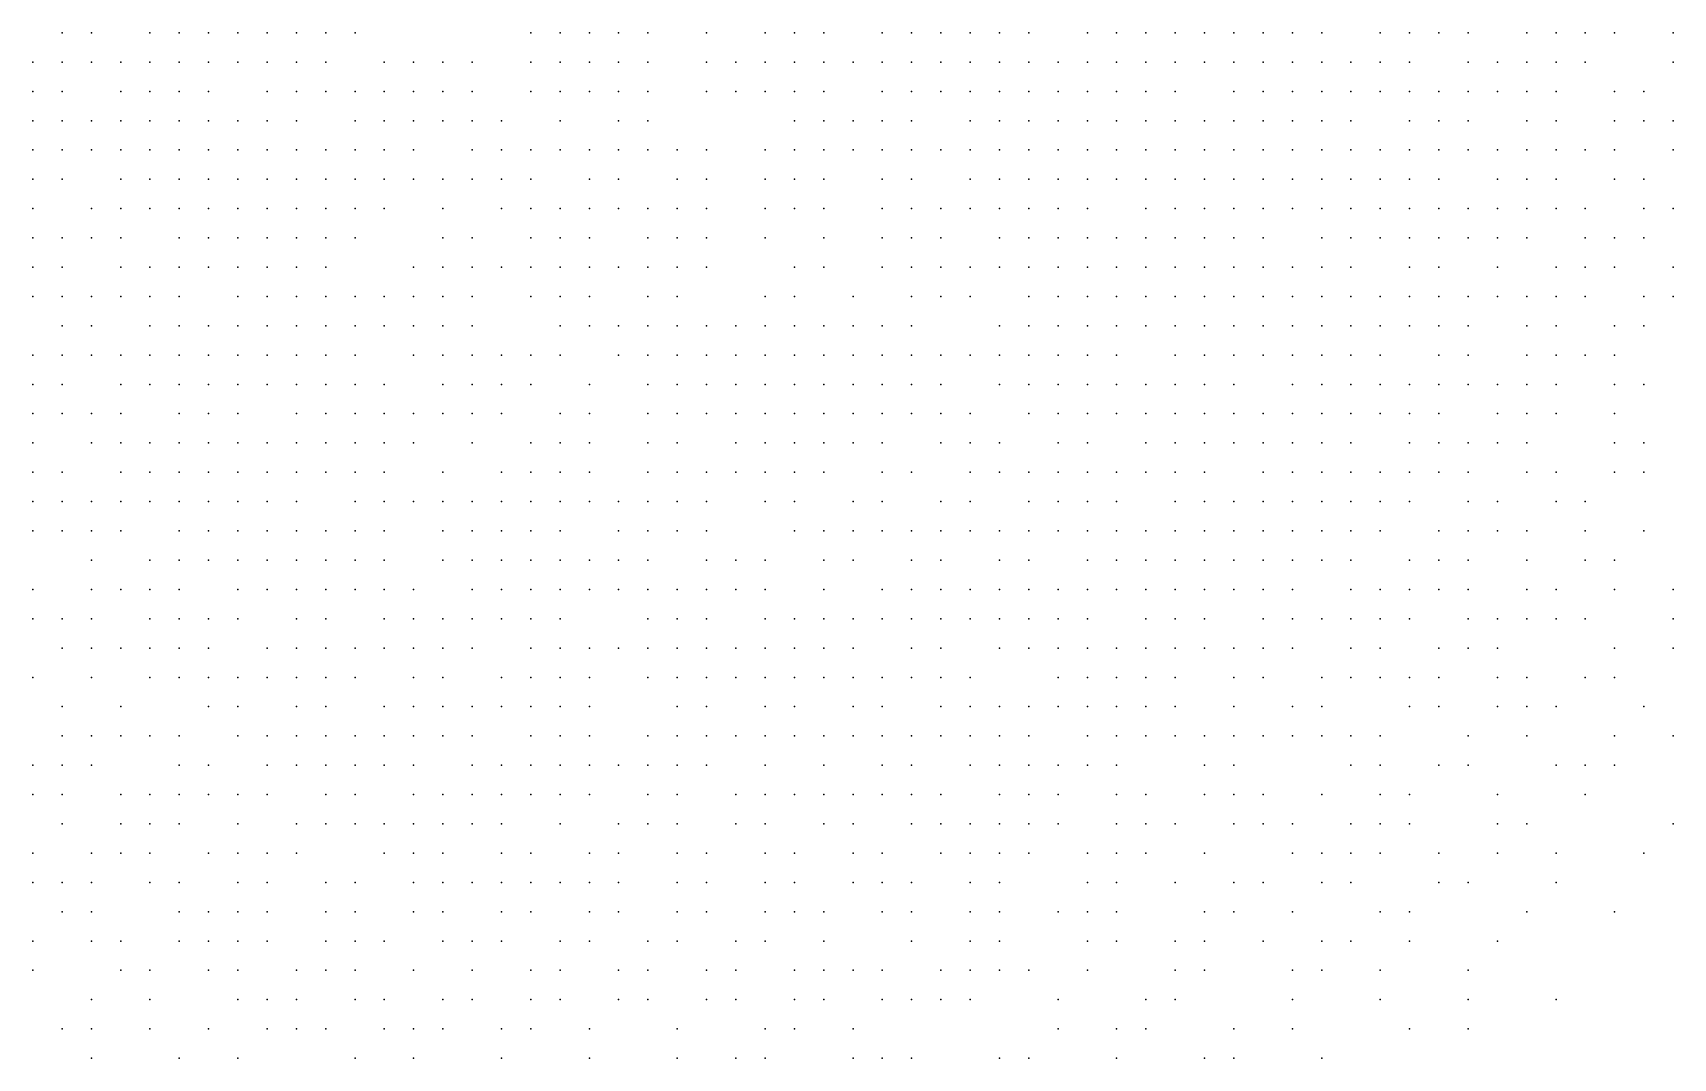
# Model space of a CAD drawing. Extents: x 429 to 793, y 817 to 1241.
# Drawn here: x 611.87 to 652.75, y 975.75 to 1001.3 of the extents above; entities that cross this region are included whole.
import ezdxf

# ---------------------------------------------------------------- set-up
doc = ezdxf.new("R2010")
doc.units = 0

msp = doc.modelspace()

# ---------------------------------------------------------------- linework, layer by layer
for p in [(612.6, 1001.3, 281.388), (613.33, 1001.3, 281.982), (614.79, 1001.3, 255.672), (615.52, 1001.3, 283.74), (616.25, 1001.3, 284.322), (616.98, 1001.3, 284.904), (617.71, 1001.3, 285.337), (618.44, 1001.3, 286.078), (619.17, 1001.3, 286.194), (619.9, 1001.3, 286.311), (624.28, 1001.3, 286.987), (625.01, 1001.3, 287.14), (625.74, 1001.3, 287.221), (626.47, 1001.3, 287.303), (627.2, 1001.3, 287.384), (628.66, 1001.3, 287.52), (630.12, 1001.3, 287.657), (630.85, 1001.3, 287.727), (631.58, 1001.3, 287.538), (633.04, 1001.3, 287.163), (633.77, 1001.3, 287.008), (634.5, 1001.3, 286.775), (635.23, 1001.3, 286.542), (635.96, 1001.3, 286.31), (636.69, 1001.3, 249.42), (638.15, 1001.3, 251.152), (638.88, 1001.3, 251.945), (639.61, 1001.3, 285.17), (640.34, 1001.3, 284.866), (641.07, 1001.3, 284.562), (641.8, 1001.3, 284.424), (642.53, 1001.3, 284.179), (643.26, 1001.3, 283.947), (643.99, 1001.3, 283.045), (645.45, 1001.3, 281.567), (646.18, 1001.3, 250.386), (646.91, 1001.3, 279.795), (647.64, 1001.3, 279.19), (649.1, 1001.3, 277.98), (649.83, 1001.3, 276.77), (650.56, 1001.3, 275.962), (651.29, 1001.3, 274.22), (652.75, 1001.3, 271.721), (611.87, 1000.57, 280.766), (612.6, 1000.57, 281.247), (613.33, 1000.57, 282.209), (614.06, 1000.57, 282.689), (614.79, 1000.57, 283.17), (615.52, 1000.57, 283.752), (616.25, 1000.57, 284.334), (616.98, 1000.57, 284.916), (617.71, 1000.57, 285.498), (618.44, 1000.57, 285.709), (619.17, 1000.57, 286.196), (620.63, 1000.57, 286.381), (621.36, 1000.57, 286.534), (622.09, 1000.57, 286.686), (622.82, 1000.57, 286.839), (624.28, 1000.57, 286.992), (625.01, 1000.57, 287.145), (625.74, 1000.57, 287.226), (626.47, 1000.57, 287.308), (627.2, 1000.57, 287.389), (628.66, 1000.57, 287.471), (629.39, 1000.57, 287.587), (630.12, 1000.57, 287.653), (630.85, 1000.57, 287.723), (631.58, 1000.57, 287.534), (632.31, 1000.57, 287.349), (633.04, 1000.57, 287.248), (633.77, 1000.57, 287.015), (634.5, 1000.57, 286.782), (635.23, 1000.57, 286.549), (635.96, 1000.57, 286.316), (636.69, 1000.57, 249.136), (637.42, 1000.57, 286.083), (638.15, 1000.57, 285.779), (638.88, 1000.57, 285.475), (639.61, 1000.57, 252.53), (640.34, 1000.57, 252.612), (641.07, 1000.57, 253.705), (641.8, 1000.57, 253.861), (642.53, 1000.57, 284.192), (643.26, 1000.57, 283.96), (643.99, 1000.57, 282.773), (644.72, 1000.57, 282.18), (645.45, 1000.57, 281.587), (646.18, 1000.57, 280.993), (647.64, 1000.57, 279.257), (648.37, 1000.57, 278.114), (649.1, 1000.57, 277.543), (649.83, 1000.57, 276.404), (650.56, 1000.57, 275.213), (652.75, 1000.57, 270.712), (611.87, 999.84, 280.371), (612.6, 999.84, 280.852), (614.06, 999.84, 282.294), (614.79, 999.84, 282.775), (615.52, 999.84, 283.04), (616.25, 999.84, 283.965), (617.71, 999.84, 253.491), (618.44, 999.84, 286.08), (619.17, 999.84, 286.233), (619.9, 999.84, 286.168), (620.63, 999.84, 286.437), (621.36, 999.84, 286.539), (622.09, 999.84, 286.691), (622.82, 999.84, 286.844), (624.28, 999.84, 286.997), (625.01, 999.84, 287.15), (625.74, 999.84, 287.231), (626.47, 999.84, 287.313), (627.2, 999.84, 287.394), (628.66, 999.84, 287.476), (629.39, 999.84, 287.557), (630.12, 999.84, 287.639), (630.85, 999.84, 287.72), (631.58, 999.84, 287.487), (633.04, 999.84, 287.254), (633.77, 999.84, 287.021), (634.5, 999.84, 286.789), (635.23, 999.84, 286.633), (635.96, 999.84, 286.323), (636.69, 999.84, 286.119), (637.42, 999.84, 286.09), (638.15, 999.84, 285.786), (638.88, 999.84, 285.481), (639.61, 999.84, 285.177), (640.34, 999.84, 284.873), (641.8, 999.84, 284.264), (642.53, 999.84, 254.066), (643.26, 999.84, 283.237), (643.99, 999.84, 282.885), (644.72, 999.84, 281.81), (645.45, 999.84, 280.735), (646.18, 999.84, 280.383), (646.91, 999.84, 279.459), (647.64, 999.84, 278.316), (648.37, 999.84, 277.744), (649.1, 999.84, 276.686), (649.83, 999.84, 276.038), (651.29, 999.84, 273.159), (652.02, 999.84, 271.157), (611.87, 999.11, 279.52), (612.6, 999.11, 280.457), (613.33, 999.11, 280.938), (614.06, 999.11, 281.899), (614.79, 999.11, 282.38), (615.52, 999.11, 283.305), (616.25, 999.11, 283.57), (616.98, 999.11, 284.495), (617.71, 999.11, 284.76), (618.44, 999.11, 285.637), (619.9, 999.11, 285.808), (620.63, 999.11, 285.987), (621.36, 999.11, 286.256), (622.09, 999.11, 286.074), (622.82, 999.11, 286.343), (623.55, 999.11, 286.612), (625.01, 999.11, 286.7), (626.47, 999.11, 286.977), (627.2, 999.11, 286.89), (630.85, 999.11, 287.334), (631.58, 999.11, 287.234), (632.31, 999.11, 287.206), (633.04, 999.11, 286.72), (633.77, 999.11, 286.691), (635.23, 999.11, 286.177), (635.96, 999.11, 286.148), (636.69, 999.11, 285.633), (637.42, 999.11, 285.244), (638.15, 999.11, 285.312), (638.88, 999.11, 284.923), (639.61, 999.11, 284.534), (640.34, 999.11, 253.707), (641.07, 999.11, 254.489), (641.8, 999.11, 254.956), (642.53, 999.11, 283.533), (643.26, 999.11, 282.515), (643.99, 999.11, 281.792), (644.72, 999.11, 281.44), (646.18, 999.11, 279.66), (646.91, 999.11, 279.089), (647.64, 999.11, 277.946), (649.1, 999.11, 275.672), (649.83, 999.11, 274.948), (651.29, 999.11, 272.099), (652.02, 999.11, 270.875), (652.75, 999.11, 270.111), (611.87, 998.38, 279.12), (612.6, 998.38, 280.04), (613.33, 998.38, 280.56), (614.06, 998.38, 281.024), (614.79, 998.38, 281.985), (615.52, 998.38, 282.25), (616.25, 998.38, 283.175), (616.98, 998.38, 283.44), (617.71, 998.38, 284.1), (618.44, 998.38, 284.669), (619.17, 998.38, 285.193), (619.9, 998.38, 285.365), (620.63, 998.38, 285.537), (621.36, 998.38, 285.806), (622.82, 998.38, 285.893), (623.55, 998.38, 286.162), (624.28, 998.38, 286.431), (625.01, 998.38, 286.25), (625.74, 998.38, 286.613), (626.47, 998.38, 286.527), (627.2, 998.38, 286.44), (627.93, 998.38, 286.803), (628.66, 998.38, 286.717), (630.12, 998.38, 286.854), (630.85, 998.38, 286.949), (631.58, 998.38, 286.67), (632.31, 998.38, 286.749), (633.04, 998.38, 286.263), (633.77, 998.38, 286.234), (634.5, 998.38, 286.206), (635.23, 998.38, 285.691), (635.96, 998.38, 285.662), (636.69, 998.38, 285.177), (637.42, 998.38, 250.783), (638.15, 998.38, 284.856), (638.88, 998.38, 284.467), (639.61, 998.38, 284.078), (640.34, 998.38, 284.146), (641.07, 998.38, 283.757), (641.8, 998.38, 283.432), (642.53, 998.38, 283.107), (643.26, 998.38, 255.318), (643.99, 998.38, 281.392), (644.72, 998.38, 280.717), (645.45, 998.38, 279.643), (646.18, 998.38, 279.29), (646.91, 998.38, 278.147), (647.64, 998.38, 277.576), (648.37, 998.38, 275.954), (649.1, 998.38, 275.306), (649.83, 998.38, 274.582), (650.56, 998.38, 272.768), (651.29, 998.38, 271.32), (652.75, 998.38, 269.515), (611.87, 997.65, 278.2), (612.6, 997.65, 279.64), (614.06, 997.65, 280.629), (614.79, 997.65, 281.109), (615.52, 997.65, 281.855), (616.25, 997.65, 282.515), (616.98, 997.65, 282.78), (617.71, 997.65, 254.172), (618.44, 997.65, 284.226), (619.17, 997.65, 284.75), (619.9, 997.65, 284.922), (620.63, 997.65, 285.093), (621.36, 997.65, 285.356), (622.09, 997.65, 285.624), (622.82, 997.65, 285.443), (623.55, 997.65, 285.712), (624.28, 997.65, 285.981), (625.74, 997.65, 286.163), (626.47, 997.65, 286.077), (627.93, 997.65, 286.353), (628.66, 997.65, 286.63), (630.12, 997.65, 286.468), (630.85, 997.65, 286.563), (631.58, 997.65, 286.285), (633.04, 997.65, 286.006), (633.77, 997.65, 285.778), (635.23, 997.65, 285.234), (635.96, 997.65, 285.206), (636.69, 997.65, 284.72), (637.42, 997.65, 284.788), (638.15, 997.65, 284.399), (638.88, 997.65, 284.01), (639.61, 997.65, 283.655), (640.34, 997.65, 283.689), (641.07, 997.65, 254.959), (641.8, 997.65, 283.005), (642.53, 997.65, 282.68), (643.26, 997.65, 282.036), (643.99, 997.65, 280.965), (644.72, 997.65, 280.347), (645.45, 997.65, 279.272), (646.18, 997.65, 278.349), (646.91, 997.65, 277.777), (648.37, 997.65, 275.588), (649.1, 997.65, 274.94), (649.83, 997.65, 273.607), (651.29, 997.65, 271.03), (652.02, 997.65, 269.267), (611.87, 996.92, 278.454), (613.33, 996.92, 279.24), (614.06, 996.92, 279.76), (614.79, 996.92, 280.714), (615.52, 996.92, 281.46), (616.25, 996.92, 282.12), (616.98, 996.92, 282.291), (617.71, 996.92, 283.259), (618.44, 996.92, 283.783), (619.17, 996.92, 284.307), (619.9, 996.92, 284.478), (620.63, 996.92, 284.65), (622.09, 996.92, 285.174), (623.55, 996.92, 285.262), (624.28, 996.92, 285.531), (625.01, 996.92, 285.8), (625.74, 996.92, 285.713), (626.47, 996.92, 285.627), (627.2, 996.92, 285.99), (627.93, 996.92, 285.903), (628.66, 996.92, 285.987), (630.12, 996.92, 286.082), (630.85, 996.92, 286.177), (631.58, 996.92, 285.899), (633.04, 996.92, 285.62), (633.77, 996.92, 285.342), (634.5, 996.92, 285.263), (635.23, 996.92, 284.778), (635.96, 996.92, 284.749), (636.69, 996.92, 250.836), (637.42, 996.92, 284.331), (638.15, 996.92, 283.942), (639.61, 996.92, 283.621), (640.34, 996.92, 282.903), (641.07, 996.92, 282.578), (641.8, 996.92, 256.211), (642.53, 996.92, 282.253), (643.26, 996.92, 281.609), (643.99, 996.92, 279.895), (644.72, 996.92, 279.251), (645.45, 996.92, 278.902), (646.18, 996.92, 277.979), (646.91, 996.92, 276.884), (647.64, 996.92, 276.236), (648.37, 996.92, 274.914), (649.1, 996.92, 273.893), (649.83, 996.92, 272.56), (650.56, 996.92, 271.374), (652.02, 996.92, 269.48), (652.75, 996.92, 267.734), (611.87, 996.19, 277.376), (612.6, 996.19, 278.295), (613.33, 996.19, 278.961), (614.06, 996.19, 279.215), (615.52, 996.19, 280.8), (616.25, 996.19, 281.324), (616.98, 996.19, 281.848), (617.71, 996.19, 282.815), (618.44, 996.19, 283.339), (619.17, 996.19, 283.863), (619.9, 996.19, 284.035), (622.09, 996.19, 284.822), (622.82, 996.19, 284.993), (624.28, 996.19, 285.081), (625.01, 996.19, 285.35), (625.74, 996.19, 285.263), (627.2, 996.19, 285.54), (627.93, 996.19, 285.506), (628.66, 996.19, 285.601), (630.12, 996.19, 285.696), (631.58, 996.19, 285.513), (633.04, 996.19, 285.235), (633.77, 996.19, 284.956), (634.5, 996.19, 284.807), (635.96, 996.19, 284.292), (636.69, 996.19, 284.263), (637.42, 996.19, 283.874), (638.15, 996.19, 283.486), (638.88, 996.19, 283.553), (639.61, 996.19, 282.802), (640.34, 996.19, 282.477), (641.07, 996.19, 282.152), (641.8, 996.19, 281.827), (642.53, 996.19, 281.183), (643.99, 996.19, 279.468), (644.72, 996.19, 278.824), (645.45, 996.19, 278.18), (646.18, 996.19, 277.152), (646.91, 996.19, 276.357), (647.64, 996.19, 275.269), (648.37, 996.19, 274.18), (649.1, 996.19, 272.847), (650.56, 996.19, 270.45), (651.29, 996.19, 269.82), (652.02, 996.19, 268.27), (611.87, 995.46, 276.964), (612.6, 995.46, 277.63), (614.06, 995.46, 278.803), (614.79, 995.46, 279.544), (615.52, 995.46, 280.395), (616.25, 995.46, 281.22), (616.98, 995.46, 281.665), (617.71, 995.46, 282.372), (618.44, 995.46, 282.896), (619.17, 995.46, 283.42), (621.36, 995.46, 284.207), (622.09, 995.46, 284.378), (622.82, 995.46, 284.55), (623.55, 995.46, 284.812), (624.28, 995.46, 284.631), (625.01, 995.46, 284.9), (625.74, 995.46, 284.931), (626.47, 995.46, 285.177), (627.2, 995.46, 285.026), (627.93, 995.46, 285.121), (628.66, 995.46, 285.216), (630.85, 995.46, 285.791), (631.58, 995.46, 285.127), (633.04, 995.46, 284.849), (633.77, 995.46, 284.571), (634.5, 995.46, 284.292), (635.23, 995.46, 284.321), (635.96, 995.46, 283.836), (636.69, 995.46, 283.807), (637.42, 995.46, 283.452), (638.15, 995.46, 283.127), (638.88, 995.46, 254.025), (639.61, 995.46, 255.832), (640.34, 995.46, 282.05), (641.07, 995.46, 281.725), (641.8, 995.46, 281.4), (642.53, 995.46, 280.886), (643.26, 995.46, 280.112), (643.99, 995.46, 258.241), (644.72, 995.46, 257.821), (646.18, 995.46, 276.711), (646.91, 995.46, 274.889), (648.37, 995.46, 273.8), (649.83, 995.46, 270.794), (650.56, 995.46, 270.16), (651.29, 995.46, 268.9), (652.75, 995.46, 266.72), (611.87, 994.73, 275.96), (612.6, 994.73, 277.218), (613.33, 994.73, 277.842), (614.06, 994.73, 278.693), (614.79, 994.73, 279.139), (615.52, 994.73, 279.99), (616.98, 994.73, 281.195), (617.71, 994.73, 282.085), (618.44, 994.73, 282.53), (619.17, 994.73, 282.975), (619.9, 994.73, 283.592), (620.63, 994.73, 283.443), (621.36, 994.73, 283.763), (622.09, 994.73, 283.935), (622.82, 994.73, 284.107), (624.28, 994.73, 284.278), (625.01, 994.73, 284.45), (625.74, 994.73, 284.545), (627.2, 994.73, 284.64), (627.93, 994.73, 284.735), (630.12, 994.73, 285.311), (630.85, 994.73, 285.406), (632.31, 994.73, 284.463), (633.77, 994.73, 284.185), (634.5, 994.73, 283.907), (635.23, 994.73, 283.628), (636.69, 994.73, 283.35), (637.42, 994.73, 283.025), (638.15, 994.73, 282.7), (638.88, 994.73, 282.375), (639.61, 994.73, 281.798), (640.34, 994.73, 281.665), (641.07, 994.73, 281.532), (641.8, 994.73, 280.955), (642.53, 994.73, 279.927), (643.26, 994.73, 237.234), (643.99, 994.73, 278.831), (644.72, 994.73, 277.264), (645.45, 994.73, 258.572), (646.18, 994.73, 275.666), (646.91, 994.73, 275.243), (647.64, 994.73, 273.42), (648.37, 994.73, 272.753), (649.1, 994.73, 272.062), (649.83, 994.73, 270.504), (650.56, 994.73, 269.24), (652.02, 994.73, 266.49), (652.75, 994.73, 265.673), (612.6, 994, 276.806), (613.33, 994, 276.991), (614.79, 994, 278.288), (615.52, 994, 279.585), (616.25, 994, 280.031), (616.98, 994, 280.725), (617.71, 994, 281.615), (618.44, 994, 282.06), (619.17, 994, 282.95), (619.9, 994, 282.961), (620.63, 994, 282.973), (621.36, 994, 283.454), (622.09, 994, 283.465), (622.82, 994, 283.476), (625.01, 994, 283.93), (625.74, 994, 284.168), (626.47, 994, 284.33), (627.2, 994, 284.654), (627.93, 994, 284.372), (628.66, 994, 284.83), (629.39, 994, 284.696), (630.12, 994, 284.925), (630.85, 994, 285.02), (631.58, 994, 284.742), (632.31, 994, 284.451), (633.04, 994, 283.883), (633.77, 994, 283.599), (635.96, 994, 282.85), (636.69, 994, 282.773), (637.42, 994, 282.58), (638.15, 994, 282.062), (638.88, 994, 281.93), (639.61, 994, 281.353), (640.34, 994, 281.22), (641.07, 994, 281.087), (641.8, 994, 280.51), (642.53, 994, 279.414), (643.26, 994, 278.9), (643.99, 994, 278.386), (644.72, 994, 276.806), (645.45, 994, 276.236), (646.18, 994, 274.638), (646.91, 994, 273.61), (647.64, 994, 273.774), (649.1, 994, 269.911), (649.83, 994, 269.447), (651.29, 994, 266.26), (652.02, 994, 264.395), (611.87, 993.27, 274.933), (612.6, 993.27, 275.483), (613.33, 993.27, 276.586), (614.06, 993.27, 277.032), (614.79, 993.27, 277.883), (615.52, 993.27, 278.329), (616.25, 993.27, 279.18), (616.98, 993.27, 280.477), (617.71, 993.27, 280.7), (618.44, 993.27, 281.59), (619.17, 993.27, 282.48), (619.9, 993.27, 282.491), (621.36, 993.27, 282.984), (622.09, 993.27, 282.995), (622.82, 993.27, 283.006), (623.55, 993.27, 283.488), (624.28, 993.27, 283.288), (625.01, 993.27, 283.41), (626.47, 993.27, 283.886), (627.2, 993.27, 284.21), (627.93, 993.27, 283.927), (628.66, 993.27, 284.09), (629.39, 993.27, 284.252), (630.12, 993.27, 284.414), (630.85, 993.27, 284.576), (631.58, 993.27, 284.291), (632.31, 993.27, 284.007), (633.04, 993.27, 283.439), (633.77, 993.27, 283.154), (634.5, 993.27, 283.314), (635.23, 993.27, 283.03), (635.96, 993.27, 282.35), (636.69, 993.27, 282.08), (637.42, 993.27, 252.834), (638.15, 993.27, 281.81), (638.88, 993.27, 281.485), (640.34, 993.27, 280.775), (641.07, 993.27, 280.643), (641.8, 993.27, 258.499), (642.53, 993.27, 279.483), (643.26, 993.27, 278.455), (643.99, 993.27, 277.374), (644.72, 993.27, 276.348), (645.45, 993.27, 275.778), (646.91, 993.27, 272.73), (647.64, 993.27, 271.775), (649.1, 993.27, 269.023), (649.83, 993.27, 268.224), (650.56, 993.27, 266.672), (651.29, 993.27, 265.283), (611.87, 992.54, 274.277), (612.6, 992.54, 274.827), (614.06, 992.54, 276.929), (614.79, 992.54, 277.478), (615.52, 992.54, 277.924), (616.25, 992.54, 278.775), (616.98, 992.54, 279.221), (617.71, 992.54, 280.072), (618.44, 992.54, 281.12), (619.17, 992.54, 281.565), (619.9, 992.54, 282.01), (620.63, 992.54, 282.021), (622.09, 992.54, 282.514), (622.82, 992.54, 282.525), (623.55, 992.54, 282.647), (624.28, 992.54, 282.768), (625.74, 992.54, 283.507), (627.2, 992.54, 283.765), (627.93, 992.54, 283.483), (628.66, 992.54, 283.645), (629.39, 992.54, 283.807), (630.12, 992.54, 283.969), (630.85, 992.54, 284.131), (631.58, 992.54, 283.847), (632.31, 992.54, 283.563), (633.04, 992.54, 282.994), (633.77, 992.54, 282.71), (634.5, 992.54, 282.87), (635.96, 992.54, 281.85), (636.69, 992.54, 281.58), (637.42, 992.54, 281.31), (638.15, 992.54, 254.28), (638.88, 992.54, 281.04), (639.61, 992.54, 280.908), (640.34, 992.54, 280.198), (641.07, 992.54, 280.065), (641.8, 992.54, 279.551), (643.26, 992.54, 277.484), (643.99, 992.54, 276.916), (644.72, 992.54, 275.32), (645.45, 992.54, 274.127), (646.18, 992.54, 273.539), (646.91, 992.54, 271.8), (647.64, 992.54, 269.89), (648.37, 992.54, 269.245), (649.1, 992.54, 268.6), (649.83, 992.54, 266.381), (651.29, 992.54, 264.302), (652.02, 992.54, 262.854), (611.87, 991.81, 272.765), (612.6, 991.81, 273.62), (613.33, 991.81, 275.015), (614.06, 991.81, 275.203), (615.52, 991.81, 277.238), (616.25, 991.81, 278.37), (616.98, 991.81, 278.816), (618.44, 991.81, 280.113), (619.17, 991.81, 281.095), (619.9, 991.81, 281.54), (620.63, 991.81, 281.551), (621.36, 991.81, 282.033), (622.09, 991.81, 282.044), (622.82, 991.81, 282.005), (623.55, 991.81, 282.127), (625.01, 991.81, 282.89), (625.74, 991.81, 282.987), (627.2, 991.81, 283.321), (627.93, 991.81, 283.18), (628.66, 991.81, 283.201), (629.39, 991.81, 283.363), (630.12, 991.81, 283.525), (630.85, 991.81, 283.687), (631.58, 991.81, 283.403), (632.31, 991.81, 282.834), (633.04, 991.81, 282.55), (633.77, 991.81, 282.63), (634.5, 991.81, 282.37), (635.23, 991.81, 282.11), (636.69, 991.81, 281.08), (637.42, 991.81, 280.81), (638.15, 991.81, 280.54), (638.88, 991.81, 280.463), (639.61, 991.81, 280.27), (640.34, 991.81, 279.753), (641.07, 991.81, 279.62), (641.8, 991.81, 279.106), (642.53, 991.81, 278.052), (643.26, 991.81, 276.458), (643.99, 991.81, 276.115), (644.72, 991.81, 274.67), (645.45, 991.81, 273.495), (646.18, 991.81, 271.49), (646.91, 991.81, 271.18), (648.37, 991.81, 267.087), (649.1, 991.81, 266.42), (649.83, 991.81, 265.33), (651.29, 991.81, 263.248), (611.87, 991.08, 271.57), (613.33, 991.08, 273.513), (614.06, 991.08, 274.095), (614.79, 991.08, 274.546), (615.52, 991.08, 276.586), (616.25, 991.08, 277.066), (616.98, 991.08, 277.85), (617.71, 991.08, 279.262), (618.44, 991.08, 279.708), (619.17, 991.08, 280.625), (619.9, 991.08, 281.07), (620.63, 991.08, 281.242), (621.36, 991.08, 281.562), (622.82, 991.08, 281.485), (624.28, 991.08, 282.248), (625.01, 991.08, 282.37), (625.74, 991.08, 282.467), (627.2, 991.08, 282.563), (627.93, 991.08, 282.66), (629.39, 991.08, 282.919), (630.12, 991.08, 283.081), (630.85, 991.08, 283.243), (631.58, 991.08, 282.959), (632.31, 991.08, 282.39), (633.04, 991.08, 282.13), (634.5, 991.08, 281.87), (635.23, 991.08, 281.61), (635.96, 991.08, 281.35), (637.42, 991.08, 280.31), (638.15, 991.08, 280.04), (639.61, 991.08, 256.076), (640.34, 991.08, 279.308), (641.07, 991.08, 279.175), (641.8, 991.08, 278.162), (642.53, 991.08, 277.423), (643.26, 991.08, 275.708), (643.99, 991.08, 274.626), (644.72, 991.08, 272.819), (646.18, 991.08, 270.563), (646.91, 991.08, 269.801), (647.64, 991.08, 268.42), (648.37, 991.08, 266.663), (649.1, 991.08, 235.733), (651.29, 991.08, 235.464), (652.02, 991.08, 235.585), (611.87, 990.35, 271.093), (612.6, 990.35, 271.647), (614.06, 990.35, 273.439), (614.79, 990.35, 274.021), (615.52, 990.35, 274.734), (616.25, 990.35, 276.414), (616.98, 990.35, 276.546), (617.71, 990.35, 278.115), (618.44, 990.35, 278.899), (619.17, 990.35, 280.154), (619.9, 990.35, 280.6), (620.63, 990.35, 280.722), (622.09, 990.35, 280.843), (623.55, 990.35, 281.607), (624.28, 990.35, 281.728), (625.01, 990.35, 281.85), (625.74, 990.35, 281.947), (627.2, 990.35, 282.043), (627.93, 990.35, 282.14), (628.66, 990.35, 282.237), (629.39, 990.35, 282.474), (630.12, 990.35, 282.637), (630.85, 990.35, 282.799), (631.58, 990.35, 282.514), (633.04, 990.35, 281.63), (633.77, 990.35, 281.37), (635.23, 990.35, 281.11), (635.96, 990.35, 280.85), (636.69, 990.35, 280.58), (637.42, 990.35, 279.81), (638.15, 990.35, 279.54), (638.88, 990.35, 279.27), (639.61, 990.35, 279), (640.34, 990.35, 277.988), (641.07, 990.35, 278.73), (642.53, 990.35, 275.933), (643.26, 990.35, 274.219), (643.99, 990.35, 272.774), (644.72, 990.35, 271.987), (645.45, 990.35, 270.01), (646.18, 990.35, 269.184), (646.91, 990.35, 267.997), (647.64, 990.35, 235.735), (649.1, 990.35, 235.696), (649.83, 990.35, 235.546), (651.29, 990.35, 235.262), (652.02, 990.35, 235.448), (611.87, 989.62, 241.188), (612.6, 989.62, 241.521), (613.33, 989.62, 269.615), (614.06, 989.62, 272.134), (614.79, 989.62, 273.364), (615.52, 989.62, 273.946), (616.25, 989.62, 273.88), (616.98, 989.62, 276.057), (617.71, 989.62, 277.003), (618.44, 989.62, 277.95), (619.9, 989.62, 279.843), (620.63, 989.62, 280.099), (621.36, 989.62, 280.388), (622.09, 989.62, 280.676), (622.82, 989.62, 280.965), (623.55, 989.62, 281.087), (624.28, 989.62, 281.208), (625.01, 989.62, 281.33), (625.74, 989.62, 281.205), (626.47, 989.62, 281.427), (627.2, 989.62, 281.523), (627.93, 989.62, 281.62), (628.66, 989.62, 281.717), (630.12, 989.62, 282.192), (630.85, 989.62, 282.354), (632.31, 989.62, 281.39), (633.04, 989.62, 281.13), (634.5, 989.62, 280.61), (635.23, 989.62, 280.35), (636.69, 989.62, 280.08), (637.42, 989.62, 279.158), (638.15, 989.62, 278.76), (638.88, 989.62, 278.363), (640.34, 989.62, 277.247), (641.07, 989.62, 276.937), (641.8, 989.62, 275.885), (642.53, 989.62, 273.782), (643.26, 989.62, 272.73), (643.99, 989.62, 272.05), (644.72, 989.62, 270.062), (645.45, 989.62, 268.795), (646.18, 989.62, 236.41), (647.64, 989.62, 235.742), (648.37, 989.62, 235.685), (649.83, 989.62, 235.522), (650.56, 989.62, 235.372), (611.87, 988.89, 241.284), (612.6, 988.89, 241.617), (613.33, 988.89, 241.951), (614.06, 988.89, 270.008), (615.52, 988.89, 272.65), (616.25, 988.89, 273.232), (616.98, 988.89, 274.662), (617.71, 988.89, 275.3), (618.44, 988.89, 276.437), (619.17, 988.89, 277.383), (619.9, 988.89, 278.33), (620.63, 988.89, 279.175), (622.09, 988.89, 279.263), (622.82, 988.89, 279.385), (623.55, 988.89, 279.674), (624.28, 988.89, 280.251), (625.01, 988.89, 280.54), (626.47, 988.89, 281.08), (627.2, 988.89, 280.955), (627.93, 988.89, 280.83), (628.66, 988.89, 280.705), (630.85, 988.89, 281.91), (631.58, 988.89, 281.65), (632.31, 988.89, 281.13), (633.04, 988.89, 280.35), (633.77, 988.89, 280.35), (634.5, 988.89, 279.57), (635.23, 988.89, 279.57), (635.96, 988.89, 279.173), (636.69, 988.89, 278.775), (637.42, 988.89, 278.378), (638.15, 988.89, 277.98), (638.88, 988.89, 277.583), (639.61, 988.89, 276.737), (640.34, 988.89, 276.505), (641.07, 988.89, 275.453), (641.8, 988.89, 273.35), (642.53, 988.89, 271.474), (643.26, 988.89, 270.794), (643.99, 988.89, 270.114), (644.72, 988.89, 268.611), (645.45, 988.89, 236.782), (646.91, 988.89, 236.103), (647.64, 988.89, 235.797), (648.37, 988.89, 235.661), (649.1, 988.89, 235.498), (650.56, 988.89, 235.198), (652.02, 988.89, 235.08), (613.33, 988.16, 241.809), (614.79, 988.16, 269.341), (615.52, 988.16, 272.002), (616.25, 988.16, 272.584), (616.98, 988.16, 273.166), (617.71, 988.16, 274.522), (618.44, 988.16, 275.68), (619.17, 988.16, 276.627), (619.9, 988.16, 277.573), (620.63, 988.16, 277.662), (622.09, 988.16, 277.75), (622.82, 988.16, 278.595), (623.55, 988.16, 278.884), (624.28, 988.16, 278.671), (625.01, 988.16, 278.96), (625.74, 988.16, 279.625), (626.47, 988.16, 279.5), (627.2, 988.16, 279.375), (628.66, 988.16, 280.137), (629.39, 988.16, 280.58), (630.12, 988.16, 280.297), (631.58, 988.16, 280.35), (632.31, 988.16, 279.83), (633.77, 988.16, 278.79), (634.5, 988.16, 278.01), (635.96, 988.16, 277.613), (636.69, 988.16, 277.215), (638.15, 988.16, 276.227), (638.88, 988.16, 275.253), (639.61, 988.16, 275.995), (640.34, 988.16, 273.97), (641.07, 988.16, 273.66), (641.8, 988.16, 272.386), (642.53, 988.16, 270.846), (643.26, 988.16, 270.166), (643.99, 988.16, 268.182), (644.72, 988.16, 237.153), (646.18, 988.16, 236.465), (646.91, 988.16, 236.158), (647.64, 988.16, 235.852), (649.1, 988.16, 235.474), (650.56, 988.16, 235.174), (651.29, 988.16, 235.024), (611.87, 987.43, 241.484), (613.33, 987.43, 242.094), (614.06, 987.43, 242.38), (614.79, 987.43, 243.447), (615.52, 987.43, 269.504), (616.98, 987.43, 271.87), (617.71, 987.43, 273.098), (618.44, 987.43, 274.075), (619.17, 987.43, 275.445), (619.9, 987.43, 276.06), (620.63, 987.43, 275.938), (621.36, 987.43, 276.905), (622.82, 987.43, 277.082), (623.55, 987.43, 277.592), (624.28, 987.43, 277.881), (625.01, 987.43, 278.17), (625.74, 987.43, 278.045), (626.47, 987.43, 278.71), (627.2, 987.43, 278.585), (627.93, 987.43, 278.443), (628.66, 987.43, 279.33), (629.39, 987.43, 279.41), (630.12, 987.43, 279.49), (631.58, 987.43, 278.217), (633.04, 987.43, 278.01), (633.77, 987.43, 277.75), (634.5, 987.43, 277.23), (635.23, 987.43, 277.23), (635.96, 987.43, 276.833), (636.69, 987.43, 276.435), (637.42, 987.43, 275.717), (638.15, 987.43, 274.743), (638.88, 987.43, 274.512), (639.61, 987.43, 274.28), (640.34, 987.43, 273.901), (641.07, 987.43, 272.404), (641.8, 987.43, 270.268), (642.53, 987.43, 269.59), (643.26, 987.43, 267.006), (644.72, 987.43, 237.285), (645.45, 987.43, 236.903), (646.18, 987.43, 236.52), (646.91, 987.43, 236.213), (647.64, 987.43, 235.637), (649.1, 987.43, 235.3), (649.83, 987.43, 235.225), (651.29, 987.43, 235), (652.75, 987.43, 235.05), (611.87, 986.7, 241.376), (612.6, 986.7, 241.77), (613.33, 986.7, 242.199), (614.79, 986.7, 243.587), (615.52, 986.7, 244.517), (616.25, 986.7, 268.022), (616.98, 986.7, 271.16), (618.44, 986.7, 272.382), (619.17, 986.7, 273.935), (620.63, 986.7, 275.305), (621.36, 986.7, 275.815), (622.09, 986.7, 275.693), (622.82, 986.7, 276.325), (623.55, 986.7, 276.413), (624.28, 986.7, 276.502), (625.01, 986.7, 276.59), (627.2, 986.7, 277.557), (627.93, 986.7, 277.637), (628.66, 986.7, 277.717), (630.12, 986.7, 278.683), (630.85, 986.7, 277.643), (631.58, 986.7, 277.41), (632.31, 986.7, 277.177), (633.04, 986.7, 276.137), (633.77, 986.7, 276.943), (634.5, 986.7, 275.903), (635.23, 986.7, 275.67), (635.96, 986.7, 275.438), (636.69, 986.7, 275.207), (637.42, 986.7, 274.235), (638.15, 986.7, 274.246), (639.61, 986.7, 272.8), (640.34, 986.7, 272.042), (641.07, 986.7, 270.318), (642.53, 986.7, 265.615), (643.26, 986.7, 238.298), (643.99, 986.7, 237.71), (644.72, 986.7, 237.355), (645.45, 986.7, 236.973), (646.18, 986.7, 236.59), (647.64, 986.7, 235.863), (648.37, 986.7, 235.45), (649.1, 986.7, 235.413), (649.83, 986.7, 235.01), (650.56, 986.7, 234.823), (652.75, 986.7, 234.567), (612.6, 985.97, 241.874), (613.33, 985.97, 242.16), (614.06, 985.97, 242.58), (614.79, 985.97, 243.419), (615.52, 985.97, 244.536), (616.25, 985.97, 246.534), (617.71, 985.97, 269.03), (618.44, 985.97, 271.734), (619.17, 985.97, 272.425), (619.9, 985.97, 273.487), (620.63, 985.97, 274.427), (621.36, 985.97, 274.305), (622.09, 985.97, 274.938), (622.82, 985.97, 274.815), (624.28, 985.97, 275.325), (625.01, 985.97, 275.803), (625.74, 985.97, 276.044), (626.47, 985.97, 276.306), (627.2, 985.97, 276.568), (627.93, 985.97, 276.83), (628.66, 985.97, 276.91), (629.39, 985.97, 276.99), (630.12, 985.97, 277.07), (630.85, 985.97, 276.837), (631.58, 985.97, 276.603), (632.31, 985.97, 275.562), (633.77, 985.97, 274.807), (634.5, 985.97, 274.895), (635.96, 985.97, 274.212), (636.69, 985.97, 273.495), (637.42, 985.97, 272.766), (638.15, 985.97, 272.777), (638.88, 985.97, 272.049), (639.61, 985.97, 272.06), (640.34, 985.97, 270.368), (641.07, 985.97, 268.312), (641.8, 985.97, 239.194), (642.53, 985.97, 238.859), (643.26, 985.97, 238.416), (644.72, 985.97, 237.297), (645.45, 985.97, 236.915), (646.91, 985.97, 236.064), (647.64, 985.97, 235.801), (648.37, 985.97, 235.383), (651.29, 985.97, 234.42), (652.75, 985.97, 234.162), (611.87, 985.24, 241.693), (613.33, 985.24, 242.264), (614.79, 985.24, 243.448), (615.52, 985.24, 244.564), (616.25, 985.24, 245.546), (616.98, 985.24, 248.001), (617.71, 985.24, 266.556), (618.44, 985.24, 268.962), (619.17, 985.24, 270.956), (619.9, 985.24, 271.977), (621.36, 985.24, 273.55), (622.09, 985.24, 273.427), (623.55, 985.24, 274.094), (624.28, 985.24, 274.162), (625.01, 985.24, 274.23), (625.74, 985.24, 275.087), (627.2, 985.24, 275.213), (627.93, 985.24, 275.475), (628.66, 985.24, 275.737), (629.39, 985.24, 276), (630.12, 985.24, 276.262), (630.85, 985.24, 275.885), (631.58, 985.24, 275.508), (632.31, 985.24, 274.753), (633.04, 985.24, 274.376), (633.77, 985.24, 273.585), (634.5, 985.24, 273.345), (635.23, 985.24, 273.109), (637.42, 985.24, 272.026), (638.15, 985.24, 271.309), (638.88, 985.24, 270.58), (639.61, 985.24, 270.201), (640.34, 985.24, 266.984), (641.8, 985.24, 239.313), (642.53, 985.24, 238.978), (643.99, 985.24, 237.83), (644.72, 985.24, 237.397), (645.45, 985.24, 236.985), (646.18, 985.24, 236.397), (646.91, 985.24, 236.266), (648.37, 985.24, 235.165), (649.1, 985.24, 234.782), (650.56, 985.24, 234.205), (651.29, 985.24, 233.812), (612.6, 984.51, 241.797), (614.06, 984.51, 242.68), (616.25, 984.51, 245.12), (616.98, 984.51, 245.766), (618.44, 984.51, 266.208), (619.17, 984.51, 267.736), (620.63, 984.51, 271.53), (621.36, 984.51, 271.598), (622.09, 984.51, 272.453), (622.82, 984.51, 271.542), (623.55, 984.51, 272.521), (624.28, 984.51, 272.589), (625.01, 984.51, 273.443), (625.74, 984.51, 273.513), (627.93, 984.51, 274.667), (628.66, 984.51, 274.929), (630.12, 984.51, 274.645), (630.85, 984.51, 274.268), (632.31, 984.51, 273.945), (633.04, 984.51, 273.05), (634.5, 984.51, 272.57), (635.23, 984.51, 271.559), (635.96, 984.51, 271.323), (636.69, 984.51, 270.312), (637.42, 984.51, 271.087), (638.15, 984.51, 270.076), (638.88, 984.51, 269.84), (639.61, 984.51, 265.902), (640.34, 984.51, 239.994), (641.8, 984.51, 239.244), (643.26, 984.51, 238.535), (643.99, 984.51, 237.95), (646.18, 984.51, 236.599), (646.91, 984.51, 236.204), (648.37, 984.51, 235.02), (649.1, 984.51, 234.756), (649.83, 984.51, 234.373), (652.02, 984.51, 233.42), (612.6, 983.78, 242.083), (613.33, 983.78, 242.226), (614.06, 983.78, 242.78), (614.79, 983.78, 243.33), (615.52, 983.78, 244.329), (616.98, 983.78, 245.457), (617.71, 983.78, 246.52), (618.44, 983.78, 250.934), (619.17, 983.78, 264.994), (619.9, 983.78, 267.039), (620.63, 983.78, 269.662), (621.36, 983.78, 269.726), (622.09, 983.78, 270.287), (622.82, 983.78, 270.92), (624.28, 983.78, 271.802), (625.01, 983.78, 271.87), (625.74, 983.78, 272.727), (627.2, 983.78, 272.797), (627.93, 983.78, 272.867), (628.66, 983.78, 273.312), (629.39, 983.78, 273.575), (630.12, 983.78, 273.837), (630.85, 983.78, 273.083), (631.58, 983.78, 272.515), (632.31, 983.78, 272.275), (633.04, 983.78, 271.26), (633.77, 983.78, 272.035), (634.5, 983.78, 271.02), (635.23, 983.78, 270.784), (635.96, 983.78, 269.727), (636.69, 983.78, 269.297), (638.15, 983.78, 268.044), (638.88, 983.78, 264.134), (639.61, 983.78, 240.526), (640.34, 983.78, 240.106), (641.07, 983.78, 239.806), (641.8, 983.78, 239.431), (642.53, 983.78, 239.097), (643.26, 983.78, 238.5), (643.99, 983.78, 238.07), (644.72, 983.78, 237.637), (645.45, 983.78, 237.055), (647.64, 983.78, 235.65), (649.1, 983.78, 234.539), (651.29, 983.78, 233.362), (652.75, 983.78, 233.027), (611.87, 983.05, 241.793), (612.6, 983.05, 242.187), (613.33, 983.05, 242.557), (615.52, 983.05, 244.358), (616.25, 983.05, 244.885), (617.71, 983.05, 245.942), (618.44, 983.05, 246.794), (619.17, 983.05, 252.932), (619.9, 983.05, 263.78), (620.63, 983.05, 266.612), (621.36, 983.05, 266.86), (622.82, 983.05, 267.922), (623.55, 983.05, 269.361), (624.28, 983.05, 269.677), (625.01, 983.05, 269.994), (625.74, 983.05, 270.714), (626.47, 983.05, 271.434), (627.2, 983.05, 272.01), (627.93, 983.05, 272.08), (628.66, 983.05, 272.15), (630.12, 983.05, 273.028), (631.58, 983.05, 271.74), (633.04, 983.05, 270.838), (633.77, 983.05, 270.011), (635.23, 983.05, 268.322), (635.96, 983.05, 267.891), (636.69, 983.05, 266.464), (637.42, 983.05, 265.35), (638.15, 983.05, 263.066), (638.88, 983.05, 242.257), (641.07, 983.05, 239.797), (641.8, 983.05, 239.55), (644.72, 983.05, 237.203), (645.45, 983.05, 237.125), (646.91, 983.05, 236.103), (647.64, 983.05, 235.667), (649.83, 983.05, 234.13), (650.56, 983.05, 233.65), (651.29, 983.05, 233.336), (611.87, 982.32, 241.898), (612.6, 982.32, 242.149), (614.06, 982.32, 242.657), (614.79, 982.32, 243.43), (615.52, 982.32, 244.123), (616.25, 982.32, 244.65), (616.98, 982.32, 245.413), (617.71, 982.32, 245.71), (619.17, 982.32, 248.398), (619.9, 982.32, 252.76), (621.36, 982.32, 265.016), (622.09, 982.32, 265.72), (622.82, 982.32, 266.207), (623.55, 982.32, 265.989), (624.28, 982.32, 267.116), (625.01, 982.32, 268.118), (625.74, 982.32, 267.9), (627.2, 982.32, 269.34), (627.93, 982.32, 270.06), (629.39, 982.32, 271.274), (630.12, 982.32, 270.116), (630.85, 982.32, 268.958), (631.58, 982.32, 268.911), (632.31, 982.32, 268.084), (633.04, 982.32, 267.257), (633.77, 982.32, 265.644), (634.5, 982.32, 266.214), (635.96, 982.32, 264.269), (636.69, 982.32, 263.582), (637.42, 982.32, 261.754), (638.88, 982.32, 242.316), (639.61, 982.32, 241.08), (641.07, 982.32, 239.909), (641.8, 982.32, 239.669), (642.53, 982.32, 239.334), (643.99, 982.32, 238.19), (645.45, 982.32, 237.067), (646.18, 982.32, 236.557), (648.37, 982.32, 235.053), (650.56, 982.32, 233.624), (612.6, 981.59, 242.11), (614.06, 981.59, 242.98), (614.79, 981.59, 243.53), (615.52, 981.59, 244.151), (616.98, 981.59, 245.369), (618.44, 981.59, 246.008), (619.17, 981.59, 246.97), (619.9, 981.59, 250.612), (620.63, 981.59, 254.28), (621.36, 981.59, 260.892), (622.09, 981.59, 262.954), (622.82, 981.59, 263.659), (623.55, 981.59, 264.25), (625.01, 981.59, 265.32), (626.47, 981.59, 265.934), (627.2, 981.59, 266.557), (627.93, 981.59, 267.366), (629.39, 981.59, 268.436), (630.12, 981.59, 267.278), (631.58, 981.59, 265.817), (632.31, 981.59, 265.399), (633.77, 981.59, 263.459), (634.5, 981.59, 263.224), (635.23, 981.59, 262.501), (635.96, 981.59, 261.716), (636.69, 981.59, 244.402), (637.42, 981.59, 243.48), (638.88, 981.59, 241.635), (639.61, 981.59, 241.192), (640.34, 981.59, 240.749), (641.8, 981.59, 239.6), (642.53, 981.59, 239.416), (643.26, 981.59, 238.863), (644.72, 981.59, 237.872), (645.45, 981.59, 237.01), (646.18, 981.59, 236.573), (648.37, 981.59, 234.457), (649.1, 981.59, 234.295), (652.75, 981.59, 232.315), (611.87, 980.86, 241.816), (613.33, 980.86, 242.76), (614.06, 980.86, 243.08), (614.79, 980.86, 243.63), (616.25, 980.86, 244.774), (616.98, 980.86, 245.324), (617.71, 980.86, 245.666), (618.44, 980.86, 246.118), (620.63, 980.86, 251.68), (621.36, 980.86, 256.495), (622.09, 980.86, 259.55), (623.55, 980.86, 261.467), (624.28, 980.86, 262.46), (625.74, 980.86, 262.53), (626.47, 980.86, 263.533), (627.93, 980.86, 265), (628.66, 980.86, 265.311), (630.12, 980.86, 265.204), (630.85, 980.86, 264.367), (632.31, 980.86, 261.87), (633.04, 980.86, 261.635), (634.5, 980.86, 260.03), (635.23, 980.86, 258.32), (635.96, 980.86, 245.43), (636.69, 980.86, 244.31), (638.15, 980.86, 242.835), (638.88, 980.86, 242.374), (639.61, 980.86, 241.62), (641.07, 980.86, 240.44), (643.26, 980.86, 238.996), (643.99, 980.86, 238.443), (644.72, 980.86, 237.726), (645.45, 980.86, 237.289), (646.91, 980.86, 236.137), (648.37, 980.86, 234.78), (649.83, 980.86, 233.886), (652.02, 980.86, 232.21), (611.87, 980.13, 241.953), (612.6, 980.13, 242.333), (613.33, 980.13, 242.875), (614.79, 980.13, 243.667), (615.52, 980.13, 244.18), (616.98, 980.13, 245.139), (617.71, 980.13, 245.622), (619.17, 980.13, 246.774), (619.9, 980.13, 247.058), (621.36, 980.13, 251.574), (622.09, 980.13, 256.845), (622.82, 980.13, 256.703), (623.55, 980.13, 257.462), (624.28, 980.13, 258.793), (625.01, 980.13, 259.408), (625.74, 980.13, 260.426), (626.47, 980.13, 261.089), (627.93, 980.13, 262.747), (628.66, 980.13, 262.82), (630.12, 980.13, 262.583), (630.85, 980.13, 261.435), (632.31, 980.13, 259.14), (633.04, 980.13, 258.035), (633.77, 980.13, 257.411), (635.23, 980.13, 246.441), (635.96, 980.13, 244.929), (638.15, 980.13, 242.835), (638.88, 980.13, 242.19), (640.34, 980.13, 240.984), (641.8, 980.13, 240.008), (642.53, 980.13, 239.364), (643.99, 980.13, 238.576), (644.72, 980.13, 237.859), (646.91, 980.13, 235.908), (647.64, 980.13, 235.412), (649.83, 980.13, 233.24), (612.6, 979.4, 242.555), (613.33, 979.4, 242.769), (615.52, 979.4, 244.139), (616.25, 979.4, 244.574), (616.98, 979.4, 244.856), (617.71, 979.4, 245.577), (619.17, 979.4, 246.578), (619.9, 979.4, 246.862), (621.36, 979.4, 250.871), (622.09, 979.4, 253.605), (623.55, 979.4, 254.648), (624.28, 979.4, 255.13), (625.74, 979.4, 255.039), (626.47, 979.4, 257.42), (627.93, 979.4, 258.812), (628.66, 979.4, 259.04), (630.12, 979.4, 257.404), (630.85, 979.4, 257.054), (631.58, 979.4, 255.515), (633.04, 979.4, 254.275), (633.77, 979.4, 253.498), (635.23, 979.4, 245.456), (635.96, 979.4, 244.771), (637.42, 979.4, 243.48), (638.15, 979.4, 243), (638.88, 979.4, 242.254), (641.07, 979.4, 240.558), (641.8, 979.4, 240.133), (643.26, 979.4, 238.944), (645.45, 979.4, 237.159), (646.18, 979.4, 236.477), (649.1, 979.4, 234.185), (651.29, 979.4, 232.349), (611.87, 978.67, 242.05), (613.33, 978.67, 242.884), (614.06, 978.67, 243.205), (615.52, 978.67, 244.097), (616.25, 978.67, 244.402), (616.98, 978.67, 245.109), (617.71, 978.67, 245.5), (619.17, 978.67, 246.173), (619.9, 978.67, 246.666), (620.63, 978.67, 247.389), (622.09, 978.67, 251.467), (622.82, 978.67, 252.042), (623.55, 978.67, 252.19), (625.01, 978.67, 252.962), (625.74, 978.67, 253.574), (627.2, 978.67, 254.066), (627.93, 978.67, 254.678), (629.39, 978.67, 253.866), (630.12, 978.67, 253.874), (631.58, 978.67, 252.892), (633.77, 978.67, 251.17), (635.23, 978.67, 245.298), (635.96, 978.67, 244.31), (638.15, 978.67, 242.85), (638.88, 978.67, 242.319), (640.34, 978.67, 241.109), (641.07, 978.67, 240.683), (642.53, 978.67, 239.446), (643.99, 978.67, 238.563), (644.72, 978.67, 237.846), (646.18, 978.67, 236.496), (648.37, 978.67, 234.51), (611.87, 977.94, 242.03), (614.06, 977.94, 243.32), (614.79, 977.94, 243.899), (616.25, 977.94, 244.313), (616.98, 977.94, 244.938), (618.44, 977.94, 245.72), (619.17, 977.94, 246.22), (619.9, 977.94, 246.47), (621.36, 977.94, 247.915), (622.82, 977.94, 249.934), (624.28, 977.94, 250.79), (625.01, 977.94, 251.505), (626.47, 977.94, 251.785), (627.2, 977.94, 252.237), (628.66, 977.94, 251.988), (629.39, 977.94, 252.07), (630.85, 977.94, 251.015), (631.58, 977.94, 251.074), (632.31, 977.94, 249.762), (633.04, 977.94, 250.013), (634.5, 977.94, 246.795), (635.23, 977.94, 245.14), (635.96, 977.94, 244.725), (636.69, 977.94, 244.156), (638.15, 977.94, 242.86), (640.34, 977.94, 241.423), (641.07, 977.94, 240.807), (643.26, 977.94, 239.21), (643.99, 977.94, 238.696), (645.45, 977.94, 237.307), (647.64, 977.94, 235.142), (613.33, 977.21, 243.059), (614.79, 977.21, 244.014), (616.98, 977.21, 244.766), (617.71, 977.21, 245.19), (618.44, 977.21, 245.69), (619.9, 977.21, 246.28), (620.63, 977.21, 246.765), (622.09, 977.21, 247.925), (622.82, 977.21, 248.93), (624.28, 977.21, 249.197), (625.01, 977.21, 249.33), (626.47, 977.21, 249.008), (627.2, 977.21, 250.002), (628.66, 977.21, 249.838), (629.39, 977.21, 248.997), (630.85, 977.21, 248.87), (631.58, 977.21, 248.73), (633.04, 977.21, 247.903), (633.77, 977.21, 247.486), (634.5, 977.21, 246.522), (635.23, 977.21, 244.986), (637.42, 977.21, 243.51), (639.61, 977.21, 241.737), (640.34, 977.21, 241.547), (643.26, 977.21, 239.159), (645.45, 977.21, 236.808), (647.64, 977.21, 235.16), (649.83, 977.21, 232.468), (612.6, 976.48, 242.703), (613.33, 976.48, 243.178), (614.79, 976.48, 243.816), (616.25, 976.48, 244.357), (617.71, 976.48, 245.16), (618.44, 976.48, 245.41), (619.17, 976.48, 245.91), (620.63, 976.48, 246.247), (621.36, 976.48, 246.735), (622.09, 976.48, 247.355), (623.55, 976.48, 248.217), (624.28, 976.48, 248.213), (625.74, 976.48, 248.606), (627.93, 976.48, 248.713), (630.12, 976.48, 248.282), (630.85, 976.48, 248.323), (632.31, 976.48, 247.497), (637.42, 976.48, 242.87), (638.88, 976.48, 242.447), (639.61, 976.48, 241.927), (641.8, 976.48, 240.243), (643.26, 976.48, 239.343), (646.18, 976.48, 236.309), (647.64, 976.48, 234.431), (613.33, 975.75, 243.296), (615.52, 975.75, 244.201), (616.98, 975.75, 244.595), (619.9, 975.75, 245.9), (621.36, 975.75, 246.182), (623.55, 975.75, 247.647), (625.74, 975.75, 248.042), (627.93, 975.75, 248.177), (629.39, 975.75, 247.903), (630.12, 975.75, 247.735), (632.31, 975.75, 246.95), (633.04, 975.75, 246.81), (633.77, 975.75, 245.713), (635.96, 975.75, 244.559), (636.69, 975.75, 243.848), (638.88, 975.75, 242.511), (641.07, 975.75, 241.198), (641.8, 975.75, 240.371), (643.99, 975.75, 238.961)]:
    msp.add_point(p)

doc.saveas('drawing.dxf')
